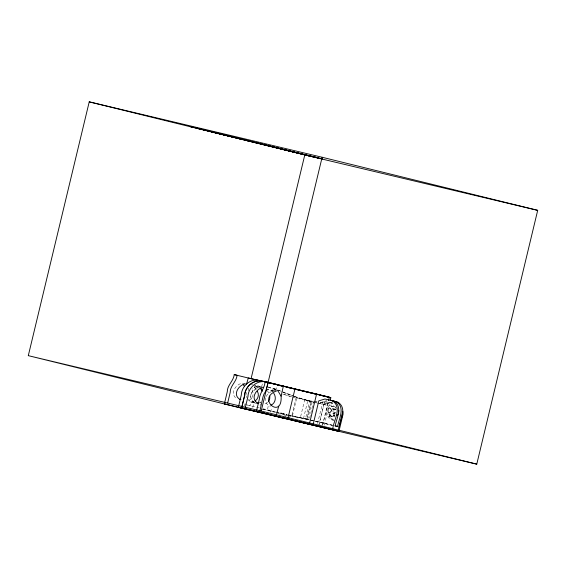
<?xml version="1.0" encoding="UTF-8"?>
<svg xmlns="http://www.w3.org/2000/svg" width="566" height="566" viewBox="0 0 566 566"><rect width="100%" height="100%" fill="white"/><g stroke="black" fill="none" stroke-linecap="round" stroke-linejoin="round"><path stroke-width="0.42" stroke-dasharray="2.83 2.12" d="M265.652 397.806C264.867 400.919 266.331 404.506 269.282 405.921M246.67 392.556L245.347 396.455M329.497 413.399C328.74 416.123 330.82 419.286 333.728 419.307M253.745 401.627L250.964 402.051L250.37 405.723L245.241 404.541M275.819 412.373L267.47 410.357L268.242 405.709L270.399 406.204M260.091 405.518L260.402 403.905M252.825 407.378L253.752 402.688L250.964 402.051M270.704 412.161L271.673 407.343M244.477 406.176L245.51 401.888M246.535 397.601L246.946 395.882M248.184 390.738L248.799 388.163M261.676 386.677L262.702 382.397M279.887 414.581C279.08 411.694 286.262 413.138 284.125 415.6M285.299 417.383L285.915 414.836L287.118 415.119M289.551 418.401L290.04 415.826M288.349 415.402L291.688 416.208L296.273 397.127L293.032 395.882M288.094 415.402L292.297 416.413L296.881 397.332L294.469 396.412M291.688 416.208L300.412 417.567L304.664 399.844L296.273 397.127L311.102 401.435L306.85 419.165L292.297 416.413M332.61 425.257L303.539 418.331L307.791 400.601L313.557 401.351M332.355 425.384L305.442 418.939L309.694 401.223L326.433 405.129L326.801 403.579L332.426 402.879M306.85 419.165L311.003 401.4L313.479 401.697M307.671 419.484L311.93 401.768M309.616 418.203L313.423 402.15M317.484 423.495L323.533 399.355M318.601 426.269L324.375 402.221L328.308 401.089M319.026 424.804L324.276 402.942L329.992 402.256L332.348 403.013M324.849 404.725L325.217 403.183L330.933 402.497M322.641 424.847L327.693 403.806L332.518 403.204M322.599 425.448L328.351 401.485M324.247 425.151L327.127 413.166M328.563 407.166L329.801 402.03M320.066 402.497L322.535 402.801L322.783 401.825L327.495 400.466M260.204 387.002L255.238 385.446L254.544 387.137L257.332 387.774L258.485 383.748M275.734 390.462L277.411 384.625M250.802 394.785L252.811 391.219L259.518 387.066L256.341 386.337L251.941 388.736M272.862 391.884L271.899 390.469L272.812 388.099L282.441 391.792M266.105 396.476L267.69 394.191L270.039 392.33L274.503 389.762L276.116 390.137M335.85 407.86C325.691 396.759 321.757 423.113 334.81 414.977M267.668 402.49L264.11 404.35M333.975 415.656L334.732 415.203C332.773 416.604 329.801 415.897 328.683 413.76L331.428 416.668L334.428 417.05M331.075 406.742L334.025 405.857L335.999 406.331M259.525 402.95L260.707 402.334M259.589 402.645L260.792 402.016M248.545 400.487C253.349 398.846 254.495 392.457 251.368 388.736M331.06 406.749C332.964 405.9 335.355 406.763 336.317 408.61M332.426 409.954L334.209 409.621L335.956 410.039M332.872 409.338L336.041 409.112M335.376 412.614C333.332 412.876 332.872 416.01 334.789 416.817M332.327 408.645L335.468 409.048M333.905 419.944C330.544 420.623 327.374 417.482 327.657 414.149M335.454 413.987L331.506 413.18M314.3 401.796L316.769 402.101M330.12 413.859C330.806 419.519 337.775 412.77 332.376 411.73M336.091 409.72C333.445 408.525 331.902 413.286 334.676 413.965M314.378 401.457L317.675 401.881M248.354 399.384L250.094 401.393L253.752 402.688M256.929 403.417L252.457 402.518M334.414 420.425C331.407 420.375 329.023 417.489 329.242 414.545M315.863 402.709L318.304 403.268M319.118 403.452L326.433 405.129M268.128 387.024L272.812 388.099L280.899 391.212M261.372 386.741L259.66 386.352C255.294 388.517 249.67 391.75 250.66 397.537M250.108 384.264L252.677 384.859M245.22 383.783L242.213 383.09C235.251 384.54 229.216 394.403 237.09 398.832M271.899 390.469L275.493 391.297M262.787 409.282L267.47 410.357M306.751 419.123L332.433 425.243M292.473 397.106L313.465 402.171M288.221 414.821L305.442 418.939M290.238 415.359L309.213 419.887M246.939 404.952L259.681 408.015M262.985 408.751L275.819 411.892M276.449 411.984L287.379 414.616M276.654 412.579L287.514 415.203M262.008 409.105L287.252 415.196M307.791 400.601L304.664 399.844L311.003 401.4M300.412 417.567L303.539 418.331M281.486 413.23L280.283 412.932M283.318 413.654L284.493 413.944M287.302 415.175L285.915 414.836M322.783 401.825L324.375 402.221M320.144 402.207L322.535 402.801M332.56 408.801L335.73 409.586M324.276 402.942L325.217 403.183M326.801 403.579L327.693 403.806M332.801 411.786L336.218 412.649M331.768 416.095L334.329 416.739M311.102 401.435L294.419 396.462M254.297 385.531L259.32 387.052M266.027 389.083L273.562 391.361M282.774 394.148L291.992 396.936L282.547 393.993M266.098 388.835L273.442 391.141M268.171 387.13L275.55 389.755M282.936 392.38L293.598 396.172M329.992 402.256L333.53 403.558M283.241 392.097L293.669 396.101M281.712 391.523L292.226 395.57M254.396 402.808L251.53 400.112L250.611 395.79M254.424 402.504L252.316 400.884L250.979 398.528M254.544 387.137L256.561 389.882M256.341 386.337L257.332 387.774M274.503 389.762L275.161 390.788M267.407 390.625L269.529 394.743"/><path stroke-width="0.85" d="M281.104 396.172L277.729 390.512C254.948 397.933 282.533 420.821 281.104 396.172L283.368 386.033L265.03 381.633C264.93 388.163 259.603 392.797 259.334 399.2L256.624 410.506M28.3 355.653L89.23 101.852L322.139 157.256L537.7 210.347L476.77 464.148L243.861 408.744L28.3 355.653L261.209 411.058L476.77 464.148M224.737 402.327L227.256 391.828C227.178 385.121 233.56 381.102 234.225 374.614L237.083 375.272C236.524 381.788 230.065 385.764 230.185 392.5L227.666 402.999M238.583 406.36L241.293 395.054C241.512 386.139 250.497 378.116 259.405 380.529L248.297 377.982L246.443 384.42M242 406.289L244.519 395.797C244.682 386.019 255.33 377.918 264.69 381.767M242.071 406.303L244.59 395.804C244.936 390.59 247.759 385.503 252.33 382.864M251.063 378.732L304.791 154.942L89.23 101.852M245.234 407.881L247.95 396.575C248.212 387.901 256.554 380.126 265.348 381.845M259.836 411.241L262.985 396.943L263.961 394.085L265.907 390.901L268.185 382.361L265.03 381.633M261.209 411.058L322.139 157.256M287.981 418.026L294.971 388.892L283.368 386.033M309.602 423.127L316.585 394.035L294.971 388.892M313.239 424.075L318.821 400.841L324.997 399.009L336.232 401.676C345.479 407.442 339.076 418.408 337.569 426.467L335.001 425.851M328.556 400.629L329.377 397.205L316.585 394.035M330.211 400.318L330.827 397.749L302.668 390.929M339.041 427.005L342.197 413.859M338.383 430.125C339.289 421.139 348.125 408.702 337.838 402.079L330.664 400.41M339.14 430.535L343.088 414.086L342.847 411.291M276.392 415.161L278.705 406.14M268.56 401.435L269.699 398.881L269.84 396.094M337.18 415.564L338.418 413.76L338.892 410.513M254.997 401.018C258.252 399.087 259.37 394.474 257.332 391.276M263.077 387.137C256.136 388.814 249.839 398.726 257.855 403.289M245.22 383.783C238.265 385.248 232.223 395.096 240.111 399.525M252.917 382.531C256.426 380.578 260.77 380.402 264.555 381.689M270.852 405.235C275.55 403.388 276.569 397.113 273.725 393.264M256.978 403.119L258.308 403.013M239.616 399.44L240.932 399.341M229.647 136.236L230.404 136.364M227.518 135.699L228.989 136.052L228.013 135.84M302.69 154.228L303.709 154.461L300.553 153.683M296.068 152.579L288.738 150.761M225.296 135.111L222.94 134.559M305.753 154.942L306.206 155.049L304.989 154.744M251.021 141.458C253.285 141.974 239.68 138.826 248.707 140.934M302.053 154.044L301.077 153.818M241.682 407.916L270.223 414.574M264.725 413.215L256.426 411.312L259.645 412.048M266.034 382.008L277.411 384.625M227.277 404.612L224.348 403.94L338.942 431.356L293.867 420.51M245.043 408.687L238.385 407.166L338.185 430.938L332.631 429.559C333.395 420.347 342.805 407.548 332.284 400.7M241.102 407.952L252.21 410.499M202.232 129.444L205.43 130.187L196.055 127.994L197.393 128.319M254.551 142.321L258.153 143.198L248.969 140.984C252.047 141.642 245.75 140.255 248.75 140.962M255.705 142.625L256.419 142.788L253.377 142.045M293.174 151.851L293.888 152.013L292.926 151.773M307.472 155.36L307.961 155.473L304.253 154.568M217.549 133.215L218.264 133.378L217.585 133.293M276.385 147.747L275.118 147.45L276.88 147.882M286.375 150.181L287.082 150.344L286.226 150.131M288.052 150.577L288.759 150.74L288.009 150.549M216.262 132.939L214.769 132.593L218.377 133.47M221.936 134.354L223.556 134.694L221.83 134.269M225.48 135.21L224.752 135.048L226.541 135.486M229.853 136.293L228.537 135.989L230.992 136.519M233.857 137.234L234.925 137.481L229.371 136.201M237.196 138.076L238.767 138.444L237.579 138.146M239.135 138.543L240.564 138.875L236.708 137.934M241.852 139.236L239.595 138.712L248.7 140.877M242.573 139.42L241.47 139.165L243.132 139.576M261.506 144.033L260.671 143.835L261.379 144.019M268.595 145.83L267.032 145.469L270.973 146.424M274.942 147.393L273.314 147.019L275.706 147.606M276.208 147.676L277.545 147.988L276.477 147.726M277.856 148.08L279.279 148.405L275.812 147.563M286.177 150.16L283.481 149.523L287.302 150.45M298.523 153.202L297.787 153.032L299.577 153.471M279.993 417.227L279.293 417.057L280.149 417.269M282.83 417.913L283.531 418.076L281.521 417.588M208.585 131.001L198.142 128.503L199.734 128.885M203.626 129.855L209.745 131.277M211.076 131.616L215.13 132.578L210.87 131.545M221.256 134.121L209.194 131.227L210.198 131.475M218.915 133.611L228.954 136.059M228.579 135.918L232.4 136.838L220.62 134.008M234.359 137.425L253.327 142.009L252.351 141.769M252.698 141.939L256.207 142.774M265.1 144.981L278.175 148.165M281.203 148.922L283.587 149.474L282.201 149.134M291.851 151.582L316.054 157.426L304.069 154.596L306.093 155.034M304.791 154.942L537.7 210.347M209.172 131.128L210.043 131.34M221.568 134.255L217.514 133.187M227.277 135.663L222.212 134.425M217.691 133.3L219.481 133.739M227.051 135.621L233.751 137.262M232.966 137.064L236.609 137.906M244.498 139.866L245.637 140.142M250.469 141.373L253.561 142.123M255.436 142.582L256.872 142.929M263.508 144.507L257.438 143.056M251.269 141.571L252.394 141.847M256.547 142.844L257.502 143.085M266.027 145.207L263.692 144.641M271.864 146.608L274.765 147.337M277.892 148.101L279.441 148.476M271.68 146.594L273.47 147.033M280.92 148.83L274.17 147.16M287.938 150.606L289.863 151.072M296.726 152.77L290.853 151.271M300.093 153.605L303.468 154.376M306.744 155.233L322.33 158.975L307.501 155.438L308.555 155.7M305.173 154.865L319.146 158.211M329.377 397.205L265.412 381.894M277.425 385.007L282.554 386.224M286.82 387.243L291.943 388.467M293.655 388.877L303.836 391.311M305.527 391.707L315.644 394.127M319.861 395.132L330.827 397.749M287.118 418.713C281.019 417.269 293.436 420.227 287.316 418.776M280.326 417.305L282.491 417.835M200.138 128.935L190.197 126.551L191.577 126.89M201.517 129.274L210.984 131.553M210.962 131.56L213.219 132.119L209.597 131.213M217.294 133.215L213.049 132.175L216.587 132.982L215.731 132.762M220.153 133.916L217.825 133.35M221.065 134.085L224.164 134.92M235.753 137.708L237.38 138.09M246.726 140.403L247.759 140.651M232.293 136.901L230.666 136.484M249.167 141.068L251.615 141.67M263.445 144.486L271.659 146.537M258.075 143.219L263.947 144.648M264.612 144.861L262.037 144.245M272.359 146.771L268.758 145.886L269.77 146.134M280.418 148.702L290.818 151.214L276.074 147.698M286.637 150.294L296.556 152.693M300.313 153.655L296.435 152.714L299.315 153.336L298.027 153.018M303.348 154.341L304.699 154.667M265.383 381.937L301.827 390.731M234.225 374.614L262.907 381.541M261.513 412.473L313.048 424.889M281.302 417.552L280.396 417.333M222.24 134.361L223.11 134.574M248.248 140.771L249.521 141.076M264.527 144.747L267.577 145.49M221.214 134.192L221.815 134.333M231.947 136.76L244.356 139.802M294.851 152.325L293.726 152.049M219.283 133.626L220.238 133.866M226.251 135.352L227.199 135.592M246.224 140.248L245.198 139.993L248.134 140.701M249.641 141.076L250.646 141.323M273.484 146.99L256.483 142.873L257.594 143.148M274.05 147.118L274.857 147.316M275.84 147.535L276.852 147.783M305.626 154.858L306.588 155.098M233.341 137.177L234.756 137.467M235.866 137.793L236.871 138.04M238.321 138.437L239.326 138.684M279.689 148.589L280.694 148.837M286.438 150.216L292.813 151.822M300.702 153.761L301.756 154.023M224.504 134.913L225.282 135.104M337.569 426.467L335.171 425.873C336.671 417.821 343.095 406.855 333.848 401.089M318.601 426.269L322.188 427.16M322.047 427.323L323.632 427.719M243.196 384.526L244.151 385.927M260.509 388.509L262.341 391.212M260.643 387.88L262.461 390.674M331.676 410.428C326.264 418.84 327.268 401.888 331.676 410.428"/></g></svg>
